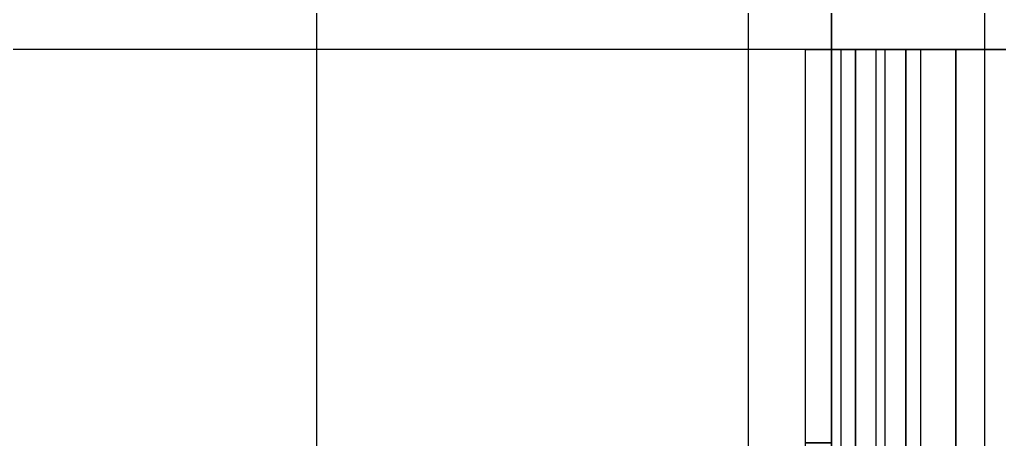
# Model space of a CAD drawing. Header units: millimetres. Extents: x 151130 to 215929, y 2134 to 34533.
# Drawn here: x 160942.98 to 160972.33, y 27241.16 to 27253.74 of the extents above; entities that cross this region are included whole.
import ezdxf

# ---------------------------------------------------------------- set-up
doc = ezdxf.new("R2010")
doc.units = ezdxf.units.MM
doc.layers.add('MUEBLES', color=8, linetype='Continuous')
doc.layers.add('OH!-Furniture', color=7, linetype='Continuous')

# ---------------------------------------------------------------- blocks, each defined once
blk = doc.blocks.new('GANCHO C SIMPLE-flat-4')
at = {"layer": 'OH!-Furniture', "color": 2, "flags": 128}
for points in [[(-66.058, -1014.904), (-96.044, -1014.904), (-96.044, -896.504), (-66.058, -896.504), (-66.058, -1014.904), (-96.044, -1014.904), (-96.044, -896.504), (-66.058, -896.504)], [(-66.058, -1017.908), (-96.044, -1017.908)]]:
    blk.add_lwpolyline(points, close=True, dxfattribs=at)
for points in [[(-66.058, -1019.401), (-96.044, -1019.401), (-96.044, -1034.2), (-96.044, -1019.401), (-96.044, -1018.81), (-96.044, -1018.25), (-96.044, -1017.736), (-96.044, -1017.285), (-96.044, -1016.912), (-96.044, -1016.632), (-96.044, -1016.461), (-96.044, -1016.398), (-66.058, -1016.398), (-96.044, -1016.398), (-96.044, -1016.352), (-96.044, -1016.196), (-96.044, -1015.963), (-96.044, -1015.651), (-96.044, -1015.293), (-96.044, -1014.904), (-96.044, -1015.48), (-96.044, -1016.056), (-96.044, -1016.569), (-96.044, -1017.021), (-96.044, -1017.394), (-96.044, -1017.674), (-96.044, -1017.845), (-96.044, -1017.908), (-96.044, -1017.954), (-96.044, -1018.094), (-96.044, -1018.343), (-96.044, -1018.655), (-96.044, -1019.012), (-96.044, -1019.401), (-66.058, -1019.401)], [(-96.044, -1015.963), (-66.058, -1015.963)], [(-66.058, -1017.021), (-96.044, -1017.021)], [(-66.058, -1017.285), (-96.044, -1017.285)], [(-96.044, -1018.343), (-66.058, -1018.343)]]:
    blk.add_lwpolyline(points, dxfattribs=at)
blk = doc.blocks.new('1000')
at = {"flags": 128}
blk.add_lwpolyline([(47.216, 368.205), (959.584, 368.205), (959.772, 368.205), (960.242, 368.205), (961.04, 368.205), (961.979, 368.205), (963.107, 368.205), (964.187, 368.205), (965.126, 368.205), (965.924, 368.205), (966.394, 368.205), (966.582, 368.205), (966.582, 369.003), (966.582, 368.205), (993.07, 368.205), (994.338, 368.205), (995.559, 368.205), (996.592, 368.205), (997.39, 368.205), (997.907, 368.205), (998.048, 368.205), (8.752, 368.205)], dxfattribs=at)
at = {"layer": 'OH!-Furniture', "color": 2}
blk.add_lwpolyline([(8.752, 368.205), (1008.752, 368.205), (1008.752, 488.198), (8.752, 488.198)], close=True, dxfattribs=at)
at = {"layer": 'OH!-Furniture', "xscale": -1}
blk.add_blockref('GANCHO C SIMPLE-flat-4', (882.333, 1383.89), dxfattribs=at)
blk = doc.blocks.new('UNION SIMPLE 700')
at = {"color": 4}
blk.add_lwpolyline([(-999.269, 247.901), (-299.269, 247.901), (-299.269, 132.909), (-999.269, 132.909)], close=True, dxfattribs=at)
blk = doc.blocks.new('T2')
at = {"layer": 'MUEBLES'}
blk.add_lwpolyline([(55.5, -147), (1444.5, -147), (1444.5, -167), (55.5, -167)], close=True, dxfattribs=at)
at = {"layer": 'OH!-Furniture'}
for name, p in [('1000', (241.248, -530.628)), ('UNION SIMPLE 700', (2167.093, -292.832))]:
    blk.add_blockref(name, p, dxfattribs=at)

msp = doc.modelspace()

# ---------------------------------------------------------------- block references
at = {"color": 5, "rotation": 90}
msp.add_blockref('T2', (160804.877, 26033.219), dxfattribs=at)

doc.saveas('drawing.dxf')
